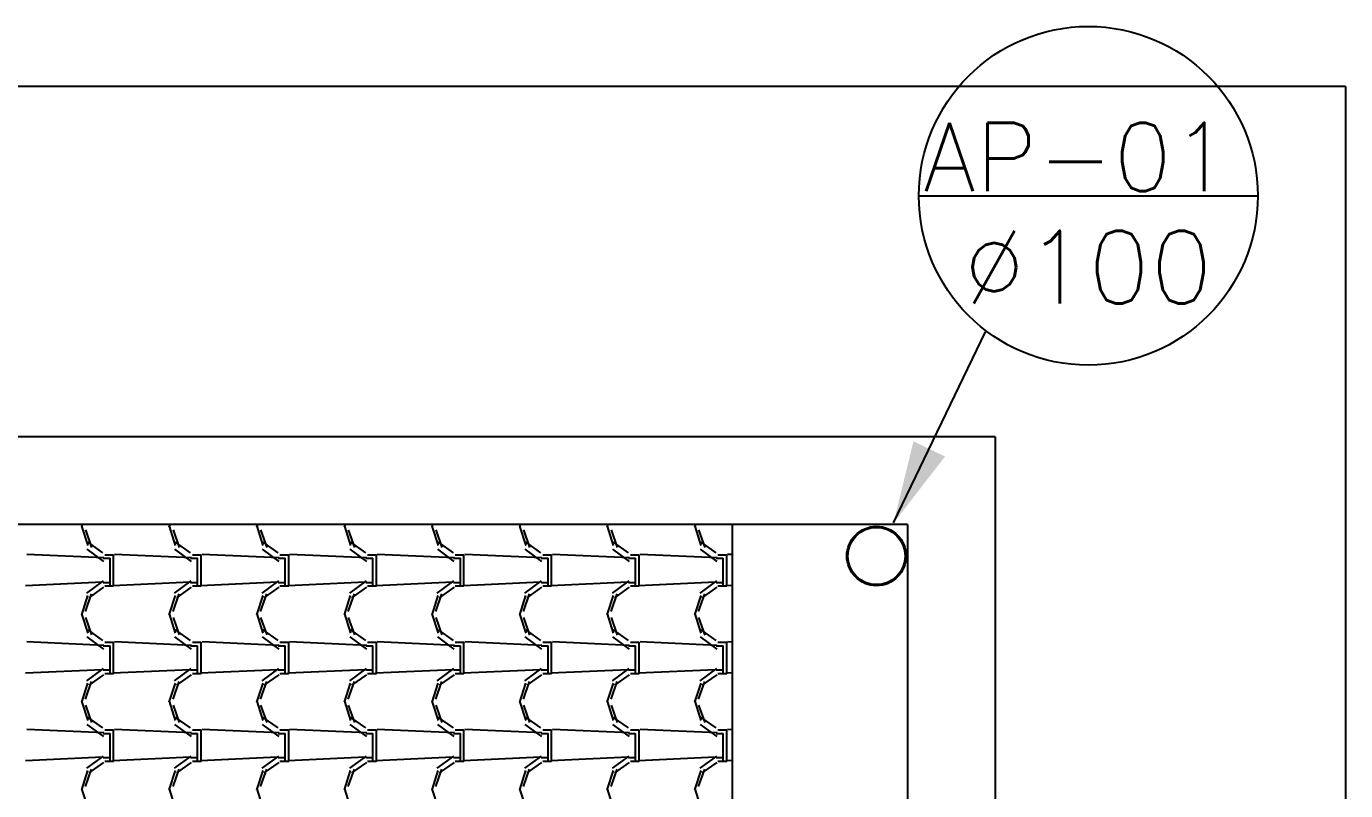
# Model space of a CAD drawing. Header units: millimetres. Extents: x -336 to -33, y -135 to 770.
# Drawn here: x -306.076 to -301.558, y 745.909 to 748.527 of the extents above; entities that cross this region are included whole.
import ezdxf
from ezdxf.enums import TextEntityAlignment as Align

# ---------------------------------------------------------------- set-up
doc = ezdxf.new("R2010")
doc.units = ezdxf.units.MM
doc.header["$LTSCALE"] = 50
doc.header["$MEASUREMENT"] = 0
for name, color, linetype in [('-HIDRO', 8, 'CONTINUOUS'), ('A-PEN-C', 4, 'CONTINUOUS'), ('AF', 5, 'CONTINUOUS'), ('COTA', 7, 'CONTINUOUS'), ('TigreCad', 3, 'CONTINUOUS'), ('Tinterno', 9, 'CONTINUOUS')]:
    doc.layers.add(name, color=color, linetype=linetype)
doc.styles.add('ROMANS', font='romans', dxfattribs={"height": 0.1})

# ---------------------------------------------------------------- blocks, each defined once
blk = doc.blocks.new('11031030d')
at = {"layer": 'TigreCad'}
blk.add_circle((0, 0), 50.8, dxfattribs=at)
at = {"layer": 'Tinterno'}
blk.add_circle((0, 0), 49, dxfattribs=at)

msp = doc.modelspace()

# ---------------------------------------------------------------- linework, layer by layer
at = {"layer": '-HIDRO', "linetype": 'Continuous'}
for p, q in [((-302.758, 747.1206), (-310.758, 747.1206)), ((-302.758, 747.1206), (-302.758, 742.6135)), ((-303.058, 746.8206), (-310.458, 746.8206)), ((-305.8847, 746.8206), (-305.8876, 746.8114)), ((-305.8868, 746.8147), (-305.8658, 746.7487)), ((-305.5847, 746.8206), (-305.5876, 746.8114)), ((-305.5868, 746.8147), (-305.5658, 746.7487)), ((-305.2847, 746.8206), (-305.2876, 746.8114)), ((-305.2868, 746.8147), (-305.2658, 746.7487)), ((-304.9847, 746.8206), (-304.9876, 746.8114)), ((-304.9868, 746.8147), (-304.9658, 746.7487)), ((-304.6847, 746.8206), (-304.6876, 746.8114)), ((-304.6868, 746.8147), (-304.6658, 746.7487)), ((-304.3846, 746.8206), (-304.3876, 746.8114)), ((-304.3868, 746.8147), (-304.3658, 746.7487)), ((-304.0846, 746.8206), (-304.0876, 746.8114)), ((-304.0868, 746.8147), (-304.0658, 746.7487)), ((-303.7846, 746.8206), (-303.7876, 746.8114)), ((-303.7868, 746.8147), (-303.7658, 746.7487)), ((-303.658, 732.8161), (-303.658, 746.8206)), ((-303.058, 746.8206), (-303.058, 742.6135)), ((-305.8736, 746.802), (-305.8526, 746.742)), ((-305.8658, 746.7594), (-305.8148, 746.7234)), ((-305.5736, 746.802), (-305.5526, 746.742)), ((-305.5658, 746.7594), (-305.5148, 746.7234)), ((-305.2736, 746.802), (-305.2526, 746.742)), ((-305.2658, 746.7594), (-305.2148, 746.7234)), ((-304.9736, 746.802), (-304.9526, 746.742)), ((-304.9658, 746.7594), (-304.9148, 746.7234)), ((-304.6736, 746.8019), (-304.6526, 746.7419)), ((-304.6658, 746.7594), (-304.6148, 746.7234)), ((-304.3736, 746.8019), (-304.3526, 746.7419)), ((-304.3658, 746.7594), (-304.3148, 746.7234)), ((-304.0736, 746.8019), (-304.0526, 746.7419)), ((-304.0658, 746.7594), (-304.0148, 746.7234)), ((-303.7736, 746.8019), (-303.7526, 746.7419)), ((-303.7658, 746.7594), (-303.7148, 746.7234)), ((-305.8103, 746.7062), (-306.0743, 746.7182)), ((-305.8685, 746.7358), (-305.8115, 746.6938)), ((-305.8074, 746.7169), (-305.7774, 746.7169)), ((-305.7774, 746.6209), (-305.7774, 746.7169)), ((-305.5103, 746.7062), (-305.7743, 746.7182)), ((-305.5685, 746.7358), (-305.5115, 746.6938)), ((-305.5074, 746.7169), (-305.4774, 746.7169)), ((-305.4774, 746.6209), (-305.4774, 746.7169)), ((-305.2103, 746.7062), (-305.4743, 746.7182)), ((-305.2685, 746.7358), (-305.2115, 746.6938)), ((-305.2074, 746.7169), (-305.1774, 746.7169)), ((-305.1774, 746.6209), (-305.1774, 746.7169)), ((-304.9103, 746.7062), (-305.1743, 746.7182)), ((-304.9685, 746.7358), (-304.9115, 746.6938)), ((-304.9074, 746.7169), (-304.8774, 746.7169)), ((-304.8774, 746.6209), (-304.8774, 746.7169)), ((-304.6103, 746.7062), (-304.8743, 746.7182)), ((-304.6685, 746.7358), (-304.6115, 746.6938)), ((-304.6074, 746.7169), (-304.5774, 746.7169)), ((-304.5774, 746.6209), (-304.5774, 746.7169)), ((-304.3103, 746.7062), (-304.5743, 746.7182)), ((-304.3685, 746.7358), (-304.3115, 746.6938)), ((-304.3074, 746.7169), (-304.2774, 746.7169)), ((-304.2774, 746.6209), (-304.2774, 746.7169)), ((-304.0103, 746.7062), (-304.2743, 746.7182)), ((-304.0685, 746.7358), (-304.0115, 746.6938)), ((-304.0074, 746.7169), (-303.9774, 746.7169)), ((-303.9774, 746.6209), (-303.9774, 746.7169)), ((-303.7103, 746.7062), (-303.9743, 746.7182)), ((-303.7685, 746.7358), (-303.7115, 746.6938)), ((-303.7074, 746.7169), (-303.6774, 746.7169)), ((-303.6774, 746.6209), (-303.6774, 746.7169)), ((-303.658, 746.7175), (-303.6743, 746.7182)), ((-305.8134, 746.7049), (-305.7894, 746.7049)), ((-305.7894, 746.6209), (-305.7894, 746.7049)), ((-305.5134, 746.7049), (-305.4894, 746.7049)), ((-305.4894, 746.6209), (-305.4894, 746.7049)), ((-305.2134, 746.7049), (-305.1894, 746.7049)), ((-305.1894, 746.6209), (-305.1894, 746.7049)), ((-304.9134, 746.7049), (-304.8894, 746.7049)), ((-304.8894, 746.6209), (-304.8894, 746.7049)), ((-304.6134, 746.7049), (-304.5894, 746.7049)), ((-304.5894, 746.6209), (-304.5894, 746.7049)), ((-304.3134, 746.7049), (-304.2894, 746.7049)), ((-304.2894, 746.6209), (-304.2894, 746.7049)), ((-304.0134, 746.7049), (-303.9894, 746.7049)), ((-303.9894, 746.6209), (-303.9894, 746.7049)), ((-303.7134, 746.7049), (-303.6894, 746.7049)), ((-303.6894, 746.6209), (-303.6894, 746.7049)), ((-305.8154, 746.6229), (-306.0794, 746.6109)), ((-305.8127, 746.6273), (-305.8697, 746.5853)), ((-305.5154, 746.6229), (-305.7794, 746.6109)), ((-305.5127, 746.6273), (-305.5697, 746.5853)), ((-305.2154, 746.6229), (-305.4794, 746.6109)), ((-305.2127, 746.6273), (-305.2697, 746.5853)), ((-304.9154, 746.6229), (-305.1794, 746.6109)), ((-304.9127, 746.6273), (-304.9697, 746.5853)), ((-304.6154, 746.6229), (-304.8794, 746.6109)), ((-304.6127, 746.6273), (-304.6697, 746.5853)), ((-304.3154, 746.6229), (-304.5794, 746.6109)), ((-304.3127, 746.6273), (-304.3697, 746.5853)), ((-304.0154, 746.6229), (-304.2794, 746.6109)), ((-304.0127, 746.6273), (-304.0697, 746.5853)), ((-303.7154, 746.6229), (-303.9794, 746.6109)), ((-303.7127, 746.6273), (-303.7697, 746.5853)), ((-305.8666, 746.5774), (-305.8876, 746.5114)), ((-305.8538, 746.5824), (-305.8748, 746.5224)), ((-305.8113, 746.6055), (-305.8623, 746.5695)), ((-305.7894, 746.6209), (-305.8134, 746.6209)), ((-305.7774, 746.6089), (-305.8074, 746.6089)), ((-305.7894, 746.6089), (-305.7894, 746.6209)), ((-305.7774, 746.6089), (-305.7774, 746.6209)), ((-305.5666, 746.5774), (-305.5876, 746.5114)), ((-305.5538, 746.5824), (-305.5748, 746.5224)), ((-305.5113, 746.6055), (-305.5623, 746.5695)), ((-305.4894, 746.6209), (-305.5134, 746.6209)), ((-305.4774, 746.6089), (-305.5074, 746.6089)), ((-305.4894, 746.6089), (-305.4894, 746.6209)), ((-305.4774, 746.6089), (-305.4774, 746.6209)), ((-305.2666, 746.5774), (-305.2876, 746.5114)), ((-305.2538, 746.5824), (-305.2748, 746.5224)), ((-305.2113, 746.6055), (-305.2623, 746.5695)), ((-305.1894, 746.6209), (-305.2134, 746.6209)), ((-305.1774, 746.6089), (-305.2074, 746.6089)), ((-305.1894, 746.6089), (-305.1894, 746.6209)), ((-305.1774, 746.6089), (-305.1774, 746.6209)), ((-304.9666, 746.5774), (-304.9876, 746.5114)), ((-304.9538, 746.5824), (-304.9748, 746.5224)), ((-304.9113, 746.6055), (-304.9623, 746.5695)), ((-304.8894, 746.6209), (-304.9134, 746.6209)), ((-304.8774, 746.6089), (-304.9074, 746.6089)), ((-304.8894, 746.6089), (-304.8894, 746.6209)), ((-304.8774, 746.6089), (-304.8774, 746.6209)), ((-304.6666, 746.5774), (-304.6876, 746.5114)), ((-304.6538, 746.5824), (-304.6748, 746.5224)), ((-304.6113, 746.6055), (-304.6623, 746.5695)), ((-304.5894, 746.6209), (-304.6134, 746.6209)), ((-304.5774, 746.6089), (-304.6074, 746.6089)), ((-304.5894, 746.6089), (-304.5894, 746.6209)), ((-304.5774, 746.6089), (-304.5774, 746.6209)), ((-304.3666, 746.5774), (-304.3876, 746.5114)), ((-304.3538, 746.5824), (-304.3748, 746.5224)), ((-304.3113, 746.6055), (-304.3623, 746.5695)), ((-304.2894, 746.6209), (-304.3134, 746.6209)), ((-304.2774, 746.6089), (-304.3074, 746.6089)), ((-304.2894, 746.6089), (-304.2894, 746.6209)), ((-304.2774, 746.6089), (-304.2774, 746.6209)), ((-304.0666, 746.5774), (-304.0876, 746.5114)), ((-304.0538, 746.5824), (-304.0748, 746.5224)), ((-304.0113, 746.6055), (-304.0623, 746.5695)), ((-303.9894, 746.6209), (-304.0134, 746.6209)), ((-303.9774, 746.6089), (-304.0074, 746.6089)), ((-303.9894, 746.6089), (-303.9894, 746.6209)), ((-303.9774, 746.6089), (-303.9774, 746.6209)), ((-303.7666, 746.5774), (-303.7876, 746.5114)), ((-303.7538, 746.5824), (-303.7748, 746.5224)), ((-303.7113, 746.6055), (-303.7623, 746.5695)), ((-303.6894, 746.6209), (-303.7134, 746.6209)), ((-303.6774, 746.6089), (-303.7074, 746.6089)), ((-303.6894, 746.6089), (-303.6894, 746.6209)), ((-303.658, 746.6119), (-303.6794, 746.6109)), ((-303.6774, 746.6089), (-303.6774, 746.6209)), ((-305.8868, 746.5147), (-305.8658, 746.4487)), ((-305.8736, 746.502), (-305.8526, 746.442)), ((-305.5868, 746.5147), (-305.5658, 746.4487)), ((-305.5736, 746.502), (-305.5526, 746.442)), ((-305.2868, 746.5147), (-305.2658, 746.4487)), ((-305.2736, 746.502), (-305.2526, 746.442)), ((-304.9868, 746.5147), (-304.9658, 746.4487)), ((-304.9736, 746.502), (-304.9526, 746.442)), ((-304.6868, 746.5147), (-304.6658, 746.4487)), ((-304.6736, 746.502), (-304.6526, 746.442)), ((-304.3868, 746.5147), (-304.3658, 746.4487)), ((-304.3736, 746.5019), (-304.3526, 746.4419)), ((-304.0868, 746.5147), (-304.0658, 746.4487)), ((-304.0736, 746.5019), (-304.0526, 746.4419)), ((-303.7868, 746.5147), (-303.7658, 746.4487)), ((-303.7736, 746.5019), (-303.7526, 746.4419)), ((-305.8658, 746.4594), (-305.8148, 746.4234)), ((-305.5658, 746.4594), (-305.5148, 746.4234)), ((-305.2658, 746.4594), (-305.2148, 746.4234)), ((-304.9658, 746.4594), (-304.9148, 746.4234)), ((-304.6658, 746.4594), (-304.6148, 746.4234)), ((-304.3658, 746.4594), (-304.3148, 746.4234)), ((-304.0658, 746.4594), (-304.0148, 746.4234)), ((-303.7658, 746.4594), (-303.7148, 746.4234)), ((-305.8103, 746.4062), (-306.0743, 746.4182)), ((-305.8685, 746.4358), (-305.8115, 746.3938)), ((-305.8134, 746.4049), (-305.7894, 746.4049)), ((-305.8074, 746.4169), (-305.7774, 746.4169)), ((-305.7894, 746.3209), (-305.7894, 746.4049)), ((-305.7774, 746.3209), (-305.7774, 746.4169)), ((-305.5103, 746.4062), (-305.7743, 746.4182)), ((-305.5685, 746.4358), (-305.5115, 746.3938)), ((-305.5134, 746.4049), (-305.4894, 746.4049)), ((-305.5074, 746.4169), (-305.4774, 746.4169)), ((-305.4894, 746.3209), (-305.4894, 746.4049)), ((-305.4774, 746.3209), (-305.4774, 746.4169)), ((-305.2103, 746.4062), (-305.4743, 746.4182)), ((-305.2685, 746.4358), (-305.2115, 746.3938)), ((-305.2134, 746.4049), (-305.1894, 746.4049)), ((-305.2074, 746.4169), (-305.1774, 746.4169)), ((-305.1894, 746.3209), (-305.1894, 746.4049)), ((-305.1774, 746.3209), (-305.1774, 746.4169)), ((-304.9103, 746.4062), (-305.1743, 746.4182)), ((-304.9685, 746.4358), (-304.9115, 746.3938)), ((-304.9134, 746.4049), (-304.8894, 746.4049)), ((-304.9074, 746.4169), (-304.8774, 746.4169)), ((-304.8894, 746.3209), (-304.8894, 746.4049)), ((-304.8774, 746.3209), (-304.8774, 746.4169)), ((-304.6103, 746.4062), (-304.8743, 746.4182)), ((-304.6685, 746.4358), (-304.6115, 746.3938)), ((-304.6134, 746.4049), (-304.5894, 746.4049)), ((-304.6074, 746.4169), (-304.5774, 746.4169)), ((-304.5894, 746.3209), (-304.5894, 746.4049)), ((-304.5774, 746.3209), (-304.5774, 746.4169)), ((-304.3103, 746.4062), (-304.5743, 746.4182)), ((-304.3685, 746.4358), (-304.3115, 746.3938)), ((-304.3134, 746.4049), (-304.2894, 746.4049)), ((-304.3074, 746.4169), (-304.2774, 746.4169)), ((-304.2894, 746.3209), (-304.2894, 746.4049)), ((-304.2774, 746.3209), (-304.2774, 746.4169)), ((-304.0103, 746.4062), (-304.2743, 746.4182)), ((-304.0685, 746.4358), (-304.0115, 746.3938)), ((-304.0134, 746.4049), (-303.9894, 746.4049)), ((-304.0074, 746.4169), (-303.9774, 746.4169)), ((-303.9894, 746.3209), (-303.9894, 746.4049)), ((-303.9774, 746.3209), (-303.9774, 746.4169)), ((-303.7103, 746.4062), (-303.9743, 746.4182)), ((-303.7685, 746.4358), (-303.7115, 746.3938)), ((-303.7134, 746.4049), (-303.6894, 746.4049)), ((-303.7074, 746.4169), (-303.6774, 746.4169)), ((-303.6894, 746.3209), (-303.6894, 746.4049)), ((-303.6774, 746.3209), (-303.6774, 746.4169)), ((-303.658, 746.4175), (-303.6743, 746.4182)), ((-305.8154, 746.3229), (-306.0794, 746.3109)), ((-305.8127, 746.3273), (-305.8697, 746.2853)), ((-305.8113, 746.3055), (-305.8623, 746.2695)), ((-305.7894, 746.3209), (-305.8134, 746.3209)), ((-305.7774, 746.3089), (-305.8074, 746.3089)), ((-305.7894, 746.3089), (-305.7894, 746.3209)), ((-305.5154, 746.3229), (-305.7794, 746.3109)), ((-305.7774, 746.3089), (-305.7774, 746.3209)), ((-305.5127, 746.3273), (-305.5697, 746.2853)), ((-305.5113, 746.3055), (-305.5623, 746.2695)), ((-305.4894, 746.3209), (-305.5134, 746.3209)), ((-305.4774, 746.3089), (-305.5074, 746.3089)), ((-305.4894, 746.3089), (-305.4894, 746.3209)), ((-305.2154, 746.3229), (-305.4794, 746.3109)), ((-305.4774, 746.3089), (-305.4774, 746.3209)), ((-305.2127, 746.3273), (-305.2697, 746.2853)), ((-305.2113, 746.3055), (-305.2623, 746.2695)), ((-305.1894, 746.3209), (-305.2134, 746.3209)), ((-305.1774, 746.3089), (-305.2074, 746.3089)), ((-305.1894, 746.3089), (-305.1894, 746.3209)), ((-304.9154, 746.3229), (-305.1794, 746.3109)), ((-305.1774, 746.3089), (-305.1774, 746.3209)), ((-304.9127, 746.3273), (-304.9697, 746.2853)), ((-304.9113, 746.3055), (-304.9623, 746.2695)), ((-304.8894, 746.3209), (-304.9134, 746.3209)), ((-304.8774, 746.3089), (-304.9074, 746.3089)), ((-304.8894, 746.3089), (-304.8894, 746.3209)), ((-304.6154, 746.3229), (-304.8794, 746.3109)), ((-304.8774, 746.3089), (-304.8774, 746.3209)), ((-304.6127, 746.3273), (-304.6697, 746.2853)), ((-304.6113, 746.3055), (-304.6623, 746.2695)), ((-304.5894, 746.3209), (-304.6134, 746.3209)), ((-304.5774, 746.3089), (-304.6074, 746.3089)), ((-304.5894, 746.3089), (-304.5894, 746.3209)), ((-304.3154, 746.3229), (-304.5794, 746.3109)), ((-304.5774, 746.3089), (-304.5774, 746.3209)), ((-304.3127, 746.3273), (-304.3697, 746.2853)), ((-304.3113, 746.3055), (-304.3623, 746.2695)), ((-304.2894, 746.3209), (-304.3134, 746.3209)), ((-304.2774, 746.3089), (-304.3074, 746.3089)), ((-304.2894, 746.3089), (-304.2894, 746.3209)), ((-304.0154, 746.3229), (-304.2794, 746.3109)), ((-304.2774, 746.3089), (-304.2774, 746.3209)), ((-304.0127, 746.3273), (-304.0697, 746.2853)), ((-304.0113, 746.3055), (-304.0623, 746.2695)), ((-303.9894, 746.3209), (-304.0134, 746.3209)), ((-303.9774, 746.3089), (-304.0074, 746.3089)), ((-303.9894, 746.3089), (-303.9894, 746.3209)), ((-303.7154, 746.3229), (-303.9794, 746.3109)), ((-303.9774, 746.3089), (-303.9774, 746.3209)), ((-303.7127, 746.3273), (-303.7697, 746.2853)), ((-303.7113, 746.3055), (-303.7623, 746.2695)), ((-303.6894, 746.3209), (-303.7134, 746.3209)), ((-303.6774, 746.3089), (-303.7074, 746.3089)), ((-303.6894, 746.3089), (-303.6894, 746.3209)), ((-303.658, 746.3119), (-303.6794, 746.3109)), ((-303.6774, 746.3089), (-303.6774, 746.3209)), ((-305.8666, 746.2774), (-305.8876, 746.2114)), ((-305.8538, 746.2824), (-305.8748, 746.2224)), ((-305.5666, 746.2774), (-305.5876, 746.2114)), ((-305.5538, 746.2824), (-305.5748, 746.2224)), ((-305.2666, 746.2774), (-305.2876, 746.2114)), ((-305.2538, 746.2824), (-305.2748, 746.2224)), ((-304.9666, 746.2774), (-304.9876, 746.2114)), ((-304.9538, 746.2824), (-304.9748, 746.2224)), ((-304.6666, 746.2774), (-304.6876, 746.2114)), ((-304.6538, 746.2824), (-304.6748, 746.2224)), ((-304.3666, 746.2774), (-304.3876, 746.2114)), ((-304.3538, 746.2824), (-304.3748, 746.2224)), ((-304.0666, 746.2774), (-304.0876, 746.2114)), ((-304.0538, 746.2824), (-304.0748, 746.2224)), ((-303.7666, 746.2774), (-303.7876, 746.2114)), ((-303.7538, 746.2824), (-303.7748, 746.2224)), ((-305.8868, 746.2147), (-305.8658, 746.1487)), ((-305.8736, 746.202), (-305.8526, 746.142)), ((-305.5868, 746.2147), (-305.5658, 746.1487)), ((-305.5736, 746.202), (-305.5526, 746.142)), ((-305.2868, 746.2147), (-305.2658, 746.1487)), ((-305.2736, 746.202), (-305.2526, 746.142)), ((-304.9868, 746.2147), (-304.9658, 746.1487)), ((-304.9736, 746.202), (-304.9526, 746.142)), ((-304.6868, 746.2147), (-304.6658, 746.1487)), ((-304.6736, 746.202), (-304.6526, 746.142)), ((-304.3868, 746.2147), (-304.3658, 746.1487)), ((-304.3736, 746.2019), (-304.3526, 746.1419)), ((-304.0868, 746.2147), (-304.0658, 746.1487)), ((-304.0736, 746.2019), (-304.0526, 746.1419)), ((-303.7868, 746.2147), (-303.7658, 746.1487)), ((-303.7736, 746.2019), (-303.7526, 746.1419)), ((-305.8685, 746.1358), (-305.8115, 746.0938)), ((-305.8658, 746.1594), (-305.8148, 746.1234)), ((-305.5685, 746.1358), (-305.5115, 746.0938)), ((-305.5658, 746.1594), (-305.5148, 746.1234)), ((-305.2685, 746.1358), (-305.2115, 746.0938)), ((-305.2658, 746.1594), (-305.2148, 746.1234)), ((-304.9685, 746.1358), (-304.9115, 746.0938)), ((-304.9658, 746.1594), (-304.9148, 746.1234)), ((-304.6685, 746.1358), (-304.6115, 746.0938)), ((-304.6658, 746.1594), (-304.6148, 746.1234)), ((-304.3685, 746.1358), (-304.3115, 746.0938)), ((-304.3658, 746.1594), (-304.3148, 746.1234)), ((-304.0685, 746.1358), (-304.0115, 746.0938)), ((-304.0658, 746.1594), (-304.0148, 746.1234)), ((-303.7685, 746.1358), (-303.7115, 746.0938)), ((-303.7658, 746.1594), (-303.7148, 746.1234)), ((-305.8103, 746.1062), (-306.0743, 746.1182)), ((-305.8134, 746.1049), (-305.7894, 746.1049)), ((-305.8074, 746.1169), (-305.7774, 746.1169)), ((-305.7894, 746.0209), (-305.7894, 746.1049)), ((-305.7774, 746.0209), (-305.7774, 746.1169)), ((-305.5103, 746.1062), (-305.7743, 746.1182)), ((-305.5134, 746.1049), (-305.4894, 746.1049)), ((-305.5074, 746.1169), (-305.4774, 746.1169)), ((-305.4894, 746.0209), (-305.4894, 746.1049)), ((-305.4774, 746.0209), (-305.4774, 746.1169)), ((-305.2103, 746.1062), (-305.4743, 746.1182)), ((-305.2134, 746.1049), (-305.1894, 746.1049)), ((-305.2074, 746.1169), (-305.1774, 746.1169)), ((-305.1894, 746.0209), (-305.1894, 746.1049)), ((-305.1774, 746.0209), (-305.1774, 746.1169)), ((-304.9103, 746.1062), (-305.1743, 746.1182)), ((-304.9134, 746.1049), (-304.8894, 746.1049)), ((-304.9074, 746.1169), (-304.8774, 746.1169)), ((-304.8894, 746.0209), (-304.8894, 746.1049)), ((-304.8774, 746.0209), (-304.8774, 746.1169)), ((-304.6103, 746.1062), (-304.8743, 746.1182)), ((-304.6134, 746.1049), (-304.5894, 746.1049)), ((-304.6074, 746.1169), (-304.5774, 746.1169)), ((-304.5894, 746.0209), (-304.5894, 746.1049)), ((-304.5774, 746.0209), (-304.5774, 746.1169)), ((-304.3103, 746.1062), (-304.5743, 746.1182)), ((-304.3134, 746.1049), (-304.2894, 746.1049)), ((-304.3074, 746.1169), (-304.2774, 746.1169)), ((-304.2894, 746.0209), (-304.2894, 746.1049)), ((-304.2774, 746.0209), (-304.2774, 746.1169)), ((-304.0103, 746.1062), (-304.2743, 746.1182)), ((-304.0134, 746.1049), (-303.9894, 746.1049)), ((-304.0074, 746.1169), (-303.9774, 746.1169)), ((-303.9894, 746.0209), (-303.9894, 746.1049)), ((-303.9774, 746.0209), (-303.9774, 746.1169)), ((-303.7103, 746.1062), (-303.9743, 746.1182)), ((-303.7134, 746.1049), (-303.6894, 746.1049)), ((-303.7074, 746.1169), (-303.6774, 746.1169)), ((-303.6894, 746.0209), (-303.6894, 746.1049)), ((-303.6774, 746.0209), (-303.6774, 746.1169)), ((-303.658, 746.1175), (-303.6743, 746.1182)), ((-305.8154, 746.0229), (-306.0794, 746.0109)), ((-305.8127, 746.0273), (-305.8697, 745.9853)), ((-305.8113, 746.0055), (-305.8623, 745.9695)), ((-305.7894, 746.0209), (-305.8134, 746.0209)), ((-305.7774, 746.0089), (-305.8074, 746.0089)), ((-305.7894, 746.0089), (-305.7894, 746.0209)), ((-305.5154, 746.0229), (-305.7794, 746.0109)), ((-305.7774, 746.0089), (-305.7774, 746.0209)), ((-305.5127, 746.0273), (-305.5697, 745.9853)), ((-305.5113, 746.0055), (-305.5623, 745.9695)), ((-305.4894, 746.0209), (-305.5134, 746.0209)), ((-305.4774, 746.0089), (-305.5074, 746.0089)), ((-305.4894, 746.0089), (-305.4894, 746.0209)), ((-305.2154, 746.0229), (-305.4794, 746.0109)), ((-305.4774, 746.0089), (-305.4774, 746.0209)), ((-305.2127, 746.0273), (-305.2697, 745.9853)), ((-305.2113, 746.0055), (-305.2623, 745.9695)), ((-305.1894, 746.0209), (-305.2134, 746.0209)), ((-305.1774, 746.0089), (-305.2074, 746.0089)), ((-305.1894, 746.0089), (-305.1894, 746.0209)), ((-304.9154, 746.0229), (-305.1794, 746.0109)), ((-305.1774, 746.0089), (-305.1774, 746.0209)), ((-304.9127, 746.0273), (-304.9697, 745.9853)), ((-304.9113, 746.0055), (-304.9623, 745.9695)), ((-304.8894, 746.0209), (-304.9134, 746.0209)), ((-304.8774, 746.0089), (-304.9074, 746.0089)), ((-304.8894, 746.0089), (-304.8894, 746.0209)), ((-304.6154, 746.0229), (-304.8794, 746.0109)), ((-304.8774, 746.0089), (-304.8774, 746.0209)), ((-304.6127, 746.0273), (-304.6697, 745.9853)), ((-304.6113, 746.0055), (-304.6623, 745.9695)), ((-304.5894, 746.0209), (-304.6134, 746.0209)), ((-304.5774, 746.0089), (-304.6074, 746.0089)), ((-304.5894, 746.0089), (-304.5894, 746.0209)), ((-304.3154, 746.0229), (-304.5794, 746.0109)), ((-304.5774, 746.0089), (-304.5774, 746.0209)), ((-304.3127, 746.0273), (-304.3697, 745.9853)), ((-304.3113, 746.0055), (-304.3623, 745.9695)), ((-304.2894, 746.0209), (-304.3134, 746.0209)), ((-304.2774, 746.0089), (-304.3074, 746.0089)), ((-304.2894, 746.0089), (-304.2894, 746.0209)), ((-304.0154, 746.0229), (-304.2794, 746.0109)), ((-304.2774, 746.0089), (-304.2774, 746.0209)), ((-304.0127, 746.0273), (-304.0697, 745.9853)), ((-304.0113, 746.0055), (-304.0623, 745.9695)), ((-303.9894, 746.0209), (-304.0134, 746.0209)), ((-303.9774, 746.0089), (-304.0074, 746.0089)), ((-303.9894, 746.0089), (-303.9894, 746.0209)), ((-303.7154, 746.0229), (-303.9794, 746.0109)), ((-303.9774, 746.0089), (-303.9774, 746.0209)), ((-303.7127, 746.0273), (-303.7697, 745.9853)), ((-303.7113, 746.0055), (-303.7623, 745.9695)), ((-303.6894, 746.0209), (-303.7134, 746.0209)), ((-303.6774, 746.0089), (-303.7074, 746.0089)), ((-303.6894, 746.0089), (-303.6894, 746.0209)), ((-303.658, 746.0119), (-303.6794, 746.0109)), ((-303.6774, 746.0089), (-303.6774, 746.0209)), ((-305.8666, 745.9774), (-305.8876, 745.9114)), ((-305.8538, 745.9824), (-305.8748, 745.9224)), ((-305.5666, 745.9774), (-305.5876, 745.9114)), ((-305.5538, 745.9824), (-305.5748, 745.9224)), ((-305.2666, 745.9774), (-305.2876, 745.9114)), ((-305.2538, 745.9824), (-305.2748, 745.9224)), ((-304.9666, 745.9774), (-304.9876, 745.9114)), ((-304.9538, 745.9824), (-304.9748, 745.9224)), ((-304.6666, 745.9774), (-304.6876, 745.9114)), ((-304.6538, 745.9824), (-304.6748, 745.9224)), ((-304.3666, 745.9774), (-304.3876, 745.9114)), ((-304.3538, 745.9824), (-304.3748, 745.9224)), ((-304.0666, 745.9774), (-304.0876, 745.9114)), ((-304.0538, 745.9824), (-304.0748, 745.9224)), ((-303.7666, 745.9774), (-303.7876, 745.9114)), ((-303.7538, 745.9824), (-303.7748, 745.9224)), ((-305.8868, 745.9147), (-305.8658, 745.8487)), ((-305.5868, 745.9147), (-305.5658, 745.8487)), ((-305.2868, 745.9147), (-305.2658, 745.8487)), ((-304.9868, 745.9147), (-304.9658, 745.8487)), ((-304.6868, 745.9147), (-304.6658, 745.8487)), ((-304.3868, 745.9147), (-304.3658, 745.8487)), ((-304.0868, 745.9147), (-304.0658, 745.8487)), ((-303.7868, 745.9147), (-303.7658, 745.8487))]:
    msp.add_line(p, q, dxfattribs=at)
at = {"layer": 'A-PEN-C'}
for p, q in [((-303.0195, 747.9465), (-301.8588, 747.9465)), ((-303.1061, 746.8257), (-302.7907, 747.4806))]:
    msp.add_line(p, q, dxfattribs=at)
msp.add_circle((-302.4391, 747.9465), 0.5803, dxfattribs=at)
msp.add_solid([(-303.1061, 746.8257), (-303.0379, 747.1055), (-302.9298, 747.0534)], dxfattribs=at)
at = {"layer": 'COTA', "color": 8, "linetype": 'Continuous'}
for q in [(-310.458, 748.3206), (-301.558, 743.8135)]:
    msp.add_line((-301.558, 748.3206), q, dxfattribs=at)

# ---------------------------------------------------------------- block references
at = {"layer": 'AF', "xscale": 0.002, "yscale": 0.002, "zscale": 0.002}
msp.add_blockref('11031030d', (-303.1645, 746.7125), dxfattribs=at)

# ---------------------------------------------------------------- texts
at = {"layer": 'A-PEN-C', "style": 'ROMANS'}
for s, height, p in [('AP-01', 0.234, (-302.4785, 747.9628)), ('%%C100', 0.24935, (-302.4406, 747.5773))]:
    msp.add_text(s, height=height, dxfattribs=at).set_placement(p, align=Align.CENTER)

doc.saveas('drawing.dxf')
